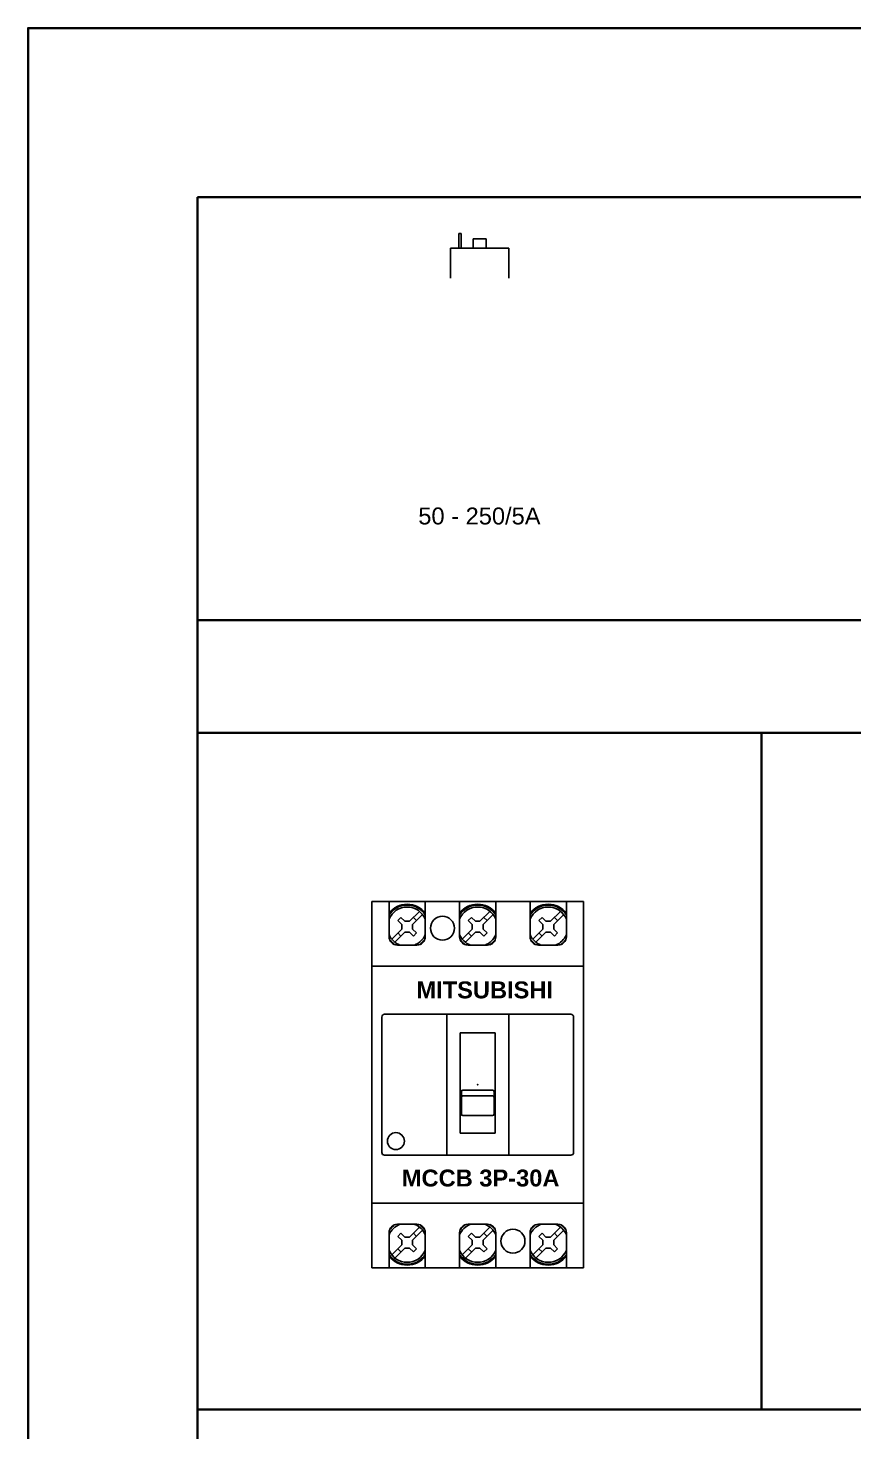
# Model space of a CAD drawing. Header units: millimetres. Extents: x 0 to 19090, y 0 to 12100.
# Drawn here: x 16885.1 to 17177.8, y 11226.9 to 11724.9 of the extents above; entities that cross this region are included whole.
import ezdxf

# ---------------------------------------------------------------- set-up
doc = ezdxf.new("R2010")
doc.units = ezdxf.units.MM
doc.header["$MEASUREMENT"] = 0
for name, color, linetype in [('10', 4, 'Continuous'), ('13', 7, 'Continuous'), ('24', 2, 'Continuous')]:
    doc.layers.add(name, color=color, linetype=linetype)
doc.layers.add('NetDam', color=7, linetype='Continuous', lineweight=35)
doc.styles.get("Standard").update_dxf_attribs({"font": 'arial.ttf'})

msp = doc.modelspace()

# ---------------------------------------------------------------- linework, layer by layer
for p, q in [((17037.77, 11646.84), (17037.77, 11652.03)), ((17037.77, 11652.03), (17038.54, 11652.03)), ((17038.54, 11652.03), (17038.54, 11646.84)), ((17055.5, 11646.84), (17034.8, 11646.84)), ((17034.8, 11646.84), (17034.8, 11636.15)), ((17042.89, 11650.07), (17047.41, 11650.07)), ((17042.89, 11646.84), (17042.89, 11650.07)), ((17047.41, 11650.07), (17047.41, 11646.84)), ((17055.5, 11636.15), (17055.5, 11646.84))]:
    msp.add_line(p, q)
at = {"layer": '10', "color": 4, "linetype": 'Continuous'}
for p, q in [((17006.95, 11285.1), (17006.95, 11415.1)), ((17081.95, 11415.1), (17006.95, 11415.1)), ((17013.02, 11402.6), (17013.02, 11415.1)), ((17025.87, 11402.6), (17025.87, 11415.1)), ((17038.02, 11402.6), (17038.02, 11415.1)), ((17050.87, 11402.6), (17050.87, 11415.1)), ((17063.02, 11402.6), (17063.02, 11415.1)), ((17075.87, 11402.6), (17075.87, 11415.1)), ((17081.95, 11285.1), (17081.95, 11415.1)), ((17022.87, 11399.6), (17016.02, 11399.6)), ((17047.87, 11399.6), (17041.02, 11399.6)), ((17072.87, 11399.6), (17066.02, 11399.6)), ((17081.95, 11392.1), (17006.95, 11392.1)), ((17010.45, 11326.1), (17010.45, 11374.1)), ((17077.45, 11375.1), (17011.45, 11375.1)), ((17033.45, 11325.1), (17033.45, 11375.1)), ((17055.45, 11325.1), (17055.45, 11375.1)), ((17078.45, 11326.1), (17078.45, 11374.1)), ((17038.25, 11332.9), (17038.25, 11368.5)), ((17038.25, 11368.5), (17050.65, 11368.5)), ((17050.65, 11332.9), (17050.65, 11368.5)), ((17039.15, 11348.2), (17049.75, 11348.2)), ((17038.65, 11347.7), (17038.65, 11339.66)), ((17039.15, 11346.15), (17049.75, 11346.15)), ((17050.25, 11347.7), (17050.25, 11339.66)), ((17049.75, 11339.16), (17039.15, 11339.16)), ((17038.25, 11332.9), (17050.65, 11332.9)), ((17077.45, 11325.1), (17011.45, 11325.1)), ((17081.95, 11308.1), (17006.95, 11308.1)), ((17022.87, 11300.6), (17016.02, 11300.6)), ((17047.87, 11300.6), (17041.02, 11300.6)), ((17072.87, 11300.6), (17066.02, 11300.6)), ((17013.02, 11297.6), (17013.02, 11285.1)), ((17025.87, 11297.6), (17025.87, 11285.1)), ((17038.02, 11297.6), (17038.02, 11285.1)), ((17050.87, 11297.6), (17050.87, 11285.1)), ((17063.02, 11297.6), (17063.02, 11285.1)), ((17075.87, 11297.6), (17075.87, 11285.1)), ((17081.95, 11285.1), (17006.95, 11285.1))]:
    msp.add_line(p, q, dxfattribs=at)
for centre, radius in [((17031.95, 11405.6), 4.25), ((17015.45, 11330.1), 3), ((17056.95, 11294.6), 4.25)]:
    msp.add_circle(centre, radius, dxfattribs=at)
for centre, radius, start, end in [((17016.02, 11402.6), 3, 180, 270), ((17022.87, 11402.6), 3, 270, 0), ((17041.02, 11402.6), 3, 180, 270), ((17047.87, 11402.6), 3, 270, 0), ((17066.02, 11402.6), 3, 180, 270), ((17072.87, 11402.6), 3, 270, 0), ((17011.45, 11374.1), 1, 90, 180), ((17077.45, 11374.1), 1, 0, 90), ((17039.15, 11347.7), 0.5, 90, 180), ((17049.75, 11347.7), 0.5, 0, 90), ((17039.15, 11345.65), 0.5, 90, 180), ((17049.75, 11345.65), 0.5, 0, 90), ((17039.15, 11339.66), 0.5, 180, 270), ((17049.75, 11339.66), 0.5, 270, 0), ((17011.45, 11326.1), 1, 180, 270), ((17077.45, 11326.1), 1, 270, 0), ((17016.02, 11297.6), 3, 90, 180), ((17022.87, 11297.6), 3, 0, 90), ((17041.02, 11297.6), 3, 90, 180), ((17047.87, 11297.6), 3, 0, 90), ((17066.02, 11297.6), 3, 90, 180), ((17072.87, 11297.6), 3, 0, 90)]:
    msp.add_arc(centre, radius, start, end, dxfattribs=at)
msp.add_point((17044.45, 11350.1), dxfattribs=at)
at = {"layer": '13', "color": 7, "linetype": 'Continuous'}
for p, q in [((17010.45, 11326.1), (17010.45, 11374.1)), ((17077.45, 11375.1), (17011.45, 11375.1)), ((17033.45, 11325.1), (17033.45, 11375.1)), ((17055.45, 11325.1), (17055.45, 11375.1)), ((17078.45, 11326.1), (17078.45, 11374.1)), ((17038.25, 11332.9), (17038.25, 11368.5)), ((17038.25, 11368.5), (17050.65, 11368.5)), ((17050.65, 11332.9), (17050.65, 11368.5)), ((17039.15, 11348.2), (17049.75, 11348.2)), ((17038.65, 11347.7), (17038.65, 11339.66)), ((17039.15, 11346.15), (17049.75, 11346.15)), ((17050.25, 11347.7), (17050.25, 11339.66)), ((17049.75, 11339.16), (17039.15, 11339.16)), ((17038.25, 11332.9), (17050.65, 11332.9)), ((17077.45, 11325.1), (17011.45, 11325.1))]:
    msp.add_line(p, q, dxfattribs=at)
msp.add_circle((17015.45, 11330.1), 3, dxfattribs=at)
for centre, radius, start, end in [((17011.45, 11374.1), 1, 90, 180), ((17077.45, 11374.1), 1, 0, 90), ((17039.15, 11347.7), 0.5, 90, 180), ((17049.75, 11347.7), 0.5, 0, 90), ((17039.15, 11345.65), 0.5, 90, 180), ((17049.75, 11345.65), 0.5, 0, 90), ((17039.15, 11339.66), 0.5, 180, 270), ((17049.75, 11339.66), 0.5, 270, 0), ((17011.45, 11326.1), 1, 180, 270), ((17077.45, 11326.1), 1, 270, 0)]:
    msp.add_arc(centre, radius, start, end, dxfattribs=at)
msp.add_point((17044.45, 11350.1), dxfattribs=at)
at = {"layer": '24', "color": 2, "linetype": 'Continuous'}
for p, q in [((17016.12, 11408.29), (17017.25, 11409.42)), ((17016.12, 11408.29), (17017.5, 11406.91)), ((17017.25, 11409.42), (17018.63, 11408.04)), ((17018.63, 11408.04), (17020.26, 11408.04)), ((17020.26, 11408.04), (17023.8, 11411.58)), ((17021.39, 11406.91), (17024.93, 11410.45)), ((17021.64, 11409.42), (17022.77, 11408.29)), ((17041.12, 11408.29), (17042.25, 11409.42)), ((17041.12, 11408.29), (17042.5, 11406.91)), ((17042.25, 11409.42), (17043.63, 11408.04)), ((17043.63, 11408.04), (17045.26, 11408.04)), ((17045.26, 11408.04), (17048.8, 11411.58)), ((17046.39, 11406.91), (17049.93, 11410.45)), ((17046.64, 11409.42), (17047.77, 11408.29)), ((17066.12, 11408.29), (17067.25, 11409.42)), ((17066.12, 11408.29), (17067.5, 11406.91)), ((17067.25, 11409.42), (17068.63, 11408.04)), ((17068.63, 11408.04), (17070.26, 11408.04)), ((17070.26, 11408.04), (17073.8, 11411.58)), ((17071.39, 11406.91), (17074.93, 11410.45)), ((17071.64, 11409.42), (17072.77, 11408.29)), ((17013.96, 11401.75), (17017.5, 11405.29)), ((17015.09, 11400.62), (17018.63, 11404.16)), ((17016.12, 11403.91), (17017.25, 11402.78)), ((17017.5, 11406.91), (17017.5, 11405.29)), ((17020.26, 11404.16), (17018.63, 11404.16)), ((17020.26, 11404.16), (17021.64, 11402.78)), ((17021.39, 11405.29), (17021.39, 11406.91)), ((17021.39, 11405.29), (17022.77, 11403.91)), ((17021.64, 11402.78), (17022.77, 11403.91)), ((17038.96, 11401.75), (17042.5, 11405.29)), ((17040.09, 11400.62), (17043.63, 11404.16)), ((17041.12, 11403.91), (17042.25, 11402.78)), ((17042.5, 11406.91), (17042.5, 11405.29)), ((17045.26, 11404.16), (17043.63, 11404.16)), ((17045.26, 11404.16), (17046.64, 11402.78)), ((17046.39, 11405.29), (17046.39, 11406.91)), ((17046.39, 11405.29), (17047.77, 11403.91)), ((17046.64, 11402.78), (17047.77, 11403.91)), ((17063.96, 11401.75), (17067.5, 11405.29)), ((17065.09, 11400.62), (17068.63, 11404.16)), ((17066.12, 11403.91), (17067.25, 11402.78)), ((17067.5, 11406.91), (17067.5, 11405.29)), ((17070.26, 11404.16), (17068.63, 11404.16)), ((17070.26, 11404.16), (17071.64, 11402.78)), ((17071.39, 11405.29), (17071.39, 11406.91)), ((17071.39, 11405.29), (17072.77, 11403.91)), ((17071.64, 11402.78), (17072.77, 11403.91)), ((17020.26, 11296.04), (17023.8, 11299.58)), ((17021.39, 11294.91), (17024.93, 11298.45)), ((17045.26, 11296.04), (17048.8, 11299.58)), ((17046.39, 11294.91), (17049.93, 11298.45)), ((17070.26, 11296.04), (17073.8, 11299.58)), ((17071.39, 11294.91), (17074.93, 11298.45)), ((17013.96, 11289.75), (17017.5, 11293.29)), ((17016.12, 11296.29), (17017.25, 11297.42)), ((17016.12, 11296.29), (17017.5, 11294.91)), ((17017.25, 11297.42), (17018.63, 11296.04)), ((17017.5, 11294.91), (17017.5, 11293.29)), ((17018.63, 11296.04), (17020.26, 11296.04)), ((17021.39, 11293.29), (17021.39, 11294.91)), ((17021.39, 11293.29), (17022.77, 11291.91)), ((17021.64, 11297.42), (17022.77, 11296.29)), ((17038.96, 11289.75), (17042.5, 11293.29)), ((17041.12, 11296.29), (17042.25, 11297.42)), ((17041.12, 11296.29), (17042.5, 11294.91)), ((17042.25, 11297.42), (17043.63, 11296.04)), ((17042.5, 11294.91), (17042.5, 11293.29)), ((17043.63, 11296.04), (17045.26, 11296.04)), ((17046.39, 11293.29), (17046.39, 11294.91)), ((17046.39, 11293.29), (17047.77, 11291.91)), ((17046.64, 11297.42), (17047.77, 11296.29)), ((17063.96, 11289.75), (17067.5, 11293.29)), ((17066.12, 11296.29), (17067.25, 11297.42)), ((17066.12, 11296.29), (17067.5, 11294.91)), ((17067.25, 11297.42), (17068.63, 11296.04)), ((17067.5, 11294.91), (17067.5, 11293.29)), ((17068.63, 11296.04), (17070.26, 11296.04)), ((17071.39, 11293.29), (17071.39, 11294.91)), ((17071.39, 11293.29), (17072.77, 11291.91)), ((17071.64, 11297.42), (17072.77, 11296.29)), ((17015.09, 11288.62), (17018.63, 11292.16)), ((17016.12, 11291.91), (17017.25, 11290.78)), ((17020.26, 11292.16), (17018.63, 11292.16)), ((17020.26, 11292.16), (17021.64, 11290.78)), ((17021.64, 11290.78), (17022.77, 11291.91)), ((17040.09, 11288.62), (17043.63, 11292.16)), ((17041.12, 11291.91), (17042.25, 11290.78)), ((17045.26, 11292.16), (17043.63, 11292.16)), ((17045.26, 11292.16), (17046.64, 11290.78)), ((17046.64, 11290.78), (17047.77, 11291.91)), ((17065.09, 11288.62), (17068.63, 11292.16)), ((17066.12, 11291.91), (17067.25, 11290.78)), ((17070.26, 11292.16), (17068.63, 11292.16)), ((17070.26, 11292.16), (17071.64, 11290.78)), ((17071.64, 11290.78), (17072.77, 11291.91))]:
    msp.add_line(p, q, dxfattribs=at)
for centre, radius, start, end in [((17019.45, 11406.1), 8, 36.5704, 143.4296), ((17019.45, 11406.1), 7.7, 33.445, 146.555), ((17019.45, 11406.1), 7, 23.3852, 156.6148), ((17044.45, 11406.1), 8, 36.5704, 143.4296), ((17044.45, 11406.1), 7.7, 33.445, 146.555), ((17044.45, 11406.1), 7, 23.3852, 156.6148), ((17069.45, 11406.1), 8, 36.5704, 143.4296), ((17069.45, 11406.1), 7.7, 33.445, 146.555), ((17069.45, 11406.1), 7, 23.3852, 156.6148), ((17019.45, 11406.1), 7, 203.3852, 248.2132), ((17019.45, 11406.1), 7, 291.7868, 336.6148), ((17044.45, 11406.1), 7, 203.3852, 248.2132), ((17044.45, 11406.1), 7, 291.7868, 336.6148), ((17069.45, 11406.1), 7, 203.3852, 248.2132), ((17069.45, 11406.1), 7, 291.7868, 336.6148), ((17019.45, 11406.1), 7.7, 215.6315, 235.6095), ((17019.45, 11406.1), 7.7, 304.3905, 324.3685), ((17044.45, 11406.1), 7.7, 215.6315, 235.6095), ((17044.45, 11406.1), 7.7, 304.3905, 324.3685), ((17069.45, 11406.1), 7.7, 215.6315, 235.6095), ((17069.45, 11406.1), 7.7, 304.3905, 324.3685), ((17019.45, 11294.1), 7, 111.7868, 156.6148), ((17019.45, 11294.1), 7.7, 124.3905, 144.3685), ((17019.45, 11294.1), 7, 23.3852, 66.6759), ((17019.45, 11294.1), 7.7, 35.6315, 55.6095), ((17044.45, 11294.1), 7, 111.7868, 156.6148), ((17044.45, 11294.1), 7.7, 124.3905, 144.3685), ((17044.45, 11294.1), 7, 23.3852, 68.2132), ((17044.45, 11294.1), 7.7, 35.6315, 55.6095), ((17069.45, 11294.1), 7, 111.7868, 156.6148), ((17069.45, 11294.1), 7.7, 124.3905, 144.3685), ((17069.45, 11294.1), 7, 23.3852, 68.2132), ((17069.45, 11294.1), 7.7, 35.6315, 55.6095), ((17019.45, 11294.1), 7, 203.3852, 336.6148), ((17019.45, 11294.1), 7.7, 213.445, 326.555), ((17019.45, 11294.1), 8, 216.5704, 323.4296), ((17044.45, 11294.1), 7, 203.3852, 336.6148), ((17044.45, 11294.1), 7.7, 213.445, 326.555), ((17044.45, 11294.1), 8, 216.5704, 323.4296), ((17069.45, 11294.1), 7, 203.3852, 336.6148), ((17069.45, 11294.1), 7.7, 213.445, 326.555), ((17069.45, 11294.1), 8, 216.5704, 323.4296)]:
    msp.add_arc(centre, radius, start, end, dxfattribs=at)
at = {"layer": 'NetDam', "color": 0}
for p, q in [((17475.09, 11664.87), (16945.09, 11664.87)), ((16945.09, 11664.87), (16945.09, 10184.87)), ((16945.09, 11514.87), (17475.09, 11514.87)), ((16945.09, 11474.87), (17475.09, 11474.87)), ((16945.09, 11474.87), (17145.09, 11474.87)), ((17145.09, 11234.87), (17145.09, 11474.87)), ((16945.09, 11234.87), (17475.09, 11234.87))]:
    msp.add_line(p, q, dxfattribs=at)
msp.add_lwpolyline([(16885.09, 10124.87), (17535.09, 10124.87), (17535.09, 11724.87), (16885.09, 11724.87)], close=True, dxfattribs=at)

# ---------------------------------------------------------------- texts
at = {"char_height": 6, "attachment_point": 1}
for s, insert, width in [('{\\fArial|b0|i0|c0|p34;50 - 250/5A}', (17023.39, 11554.81), 52.8049), ('{\\fArial|b1|i0|c0|p34;MITSUBISHI}', (17022.72, 11386.72), 57.618), ('{\\fArial|b1|i0|c0|p34;MCCB 3P-30A}', (17017.55, 11319.99), 57.618)]:
    msp.add_mtext(s, dxfattribs=dict(at, insert=insert, width=width))

doc.saveas('drawing.dxf')
